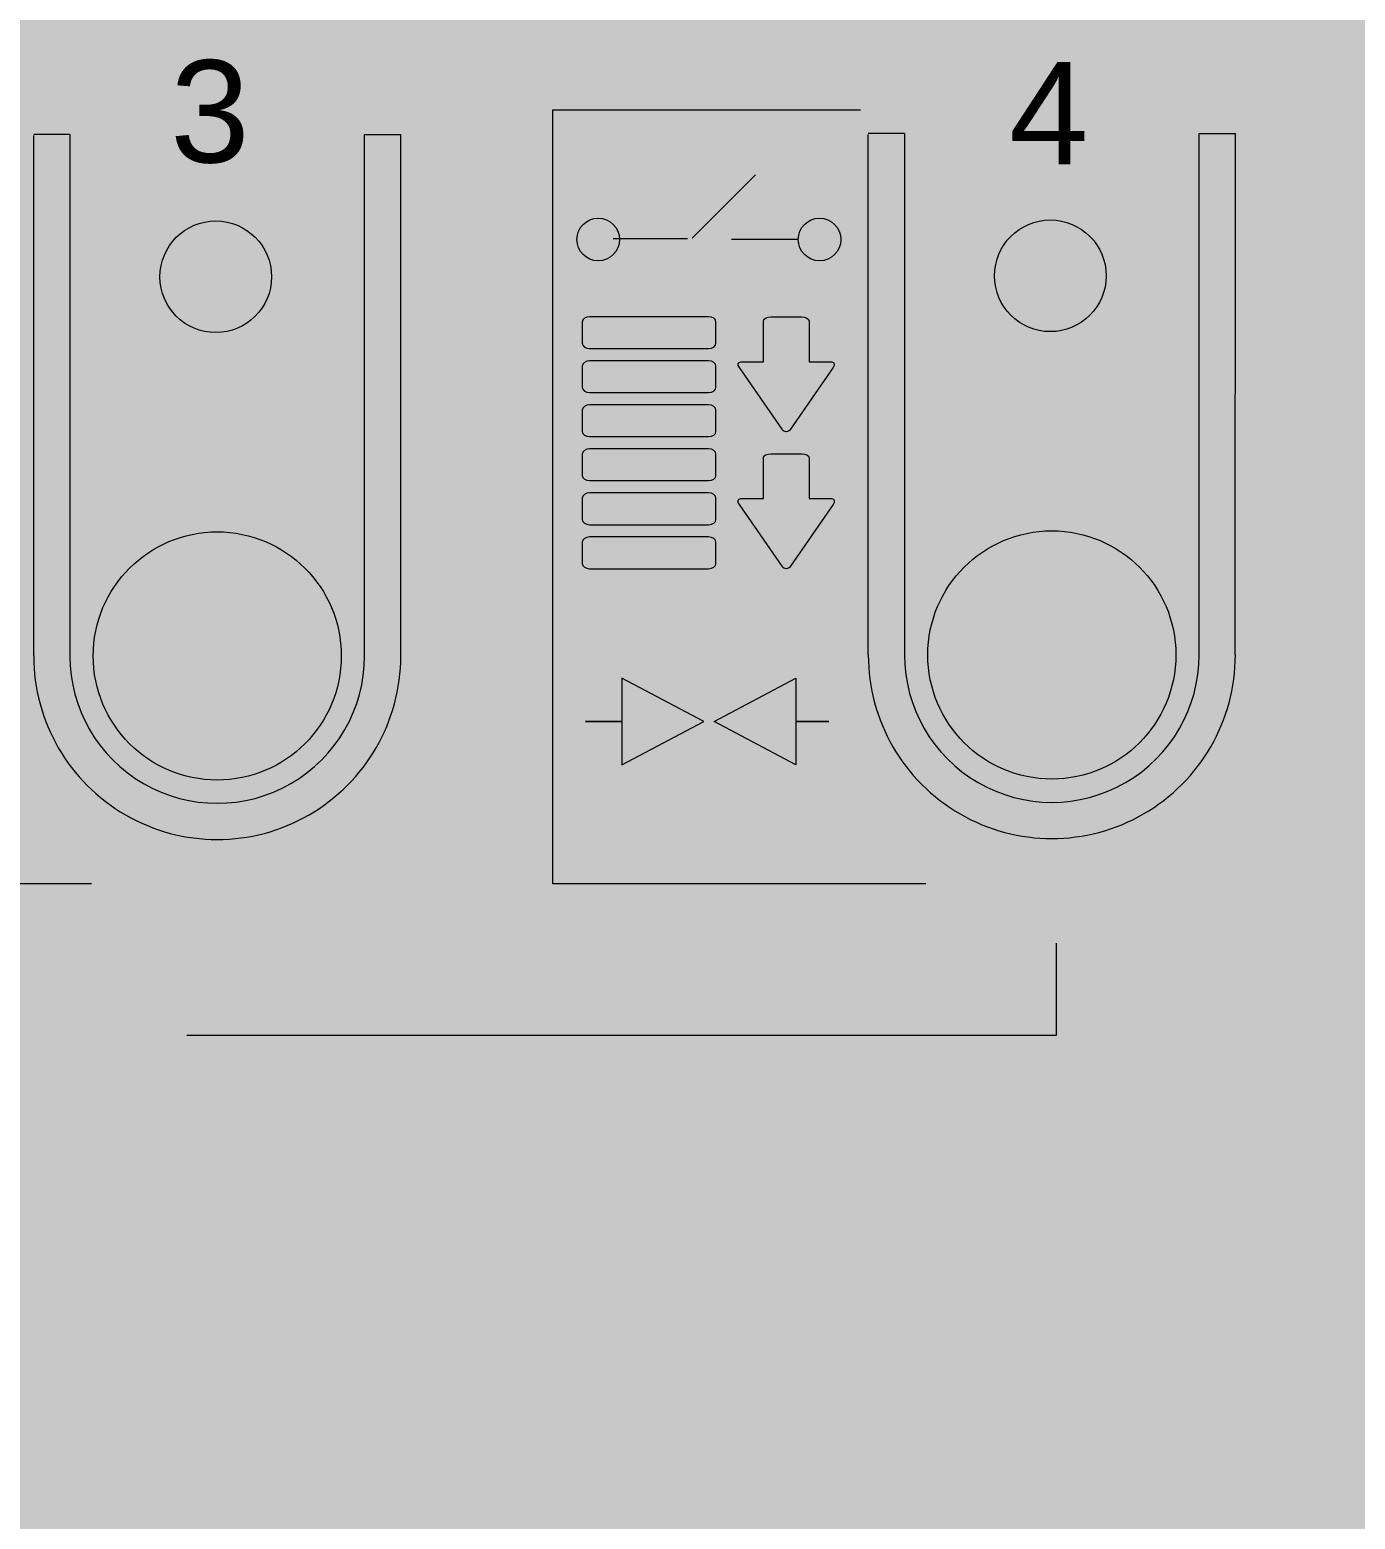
# Model space of a CAD drawing. Header units: millimetres. Extents: x 0 to 212, y 0 to 90.
# Drawn here: x 43.72 to 65.95, y 41.52 to 66.49 of the extents above; entities that cross this region are included whole.
import ezdxf

# ---------------------------------------------------------------- set-up
doc = ezdxf.new("R2010")
doc.units = ezdxf.units.MM
doc.styles.add('ZENNIO_PRINT', font='arial.ttf')

# ---------------------------------------------------------------- blocks, each defined once
blk = doc.blocks.new('ZENNIO_MAXINBOX_24_COLOURS')
at = {"true_color": 0xd7d9de}
blk.add_hatch(color=254, dxfattribs=at).paths.add_polyline_path([(0, -45), (211.6, -45), (211.6, 45), (0, 45)])
at = {"true_color": 0xe7e8ec}
blk.add_hatch(color=254, dxfattribs=at).paths.add_polyline_path([(0, -22.429), (211.6, -22.429), (211.6, 22.571), (0, 22.571)])
at = {"true_color": 0x223422}
h = blk.add_hatch(color=250, dxfattribs=at)
edge = h.paths.add_edge_path()
edge.add_arc((46.84, 17.351), 0.936, 0, 360)
h = blk.add_hatch(color=250, dxfattribs=at)
edge = h.paths.add_edge_path()
edge.add_arc((60.84, 17.367), 0.936, 0, 360)
at = {"true_color": 0x326927}
h = blk.add_hatch(color=89, dxfattribs=at)
edge = h.paths.add_edge_path()
edge.add_arc((47.02, 17.351), 0.515, 0, 360)
h = blk.add_hatch(color=89, dxfattribs=at)
edge = h.paths.add_edge_path()
edge.add_arc((61.02, 17.367), 0.515, 0, 360)
at = {"true_color": 0xcccfd6}
h = blk.add_hatch(color=254, dxfattribs=at)
edge = h.paths.add_edge_path()
edge.add_arc((46.865, 10.993), 2.081, 0, 360)
h = blk.add_hatch(color=254, dxfattribs=at)
edge = h.paths.add_edge_path()
edge.add_arc((60.865, 11.01), 2.081, 0, 360)
at = {"true_color": 0xfafbfd}
h = blk.add_hatch(color=7, dxfattribs=at)
edge = h.paths.add_edge_path()
edge.add_arc((46.865, 10.993), 1.861, 0, 360)
h = blk.add_hatch(color=7, dxfattribs=at)
edge = h.paths.add_edge_path()
edge.add_arc((60.865, 11.01), 1.861, 0, 360)
at = {"true_color": 0xffffff}
h = blk.add_hatch(color=7, dxfattribs=at)
edge = h.paths.add_edge_path()
edge.add_arc((46.505, 11.343), 1.16, 0, 360)
h = blk.add_hatch(color=7, dxfattribs=at)
edge = h.paths.add_edge_path()
edge.add_arc((60.505, 11.36), 1.16, 0, 360)
blk = doc.blocks.new('ZIO-MB24_ENVOLVENTE')
at = {"color": 250, "lineweight": 18, "true_color": 0x3a3d42}
for p, q in [((44.393, 19.736), (43.786, 19.736)), ((44.393, 19.736), (44.392, 10.994)), ((49.337, 10.994), (49.337, 19.736)), ((49.337, 19.736), (49.944, 19.736)), ((49.943, 10.994), (49.944, 19.736)), ((58.393, 19.752), (57.786, 19.752)), ((57.786, 11.01), (57.786, 19.735)), ((58.393, 19.752), (58.393, 11.01)), ((63.337, 11.01), (63.337, 19.752)), ((63.337, 19.752), (63.944, 19.752)), ((63.943, 11.01), (63.944, 19.752)), ((43.786, 10.994), (43.786, 19.719))]:
    blk.add_line(p, q, dxfattribs=at)
for centre, radius in [((46.84, 17.351), 0.936), ((60.84, 17.367), 0.936), ((46.865, 10.993), 2.081), ((60.865, 11.01), 2.081)]:
    blk.add_circle(centre, radius, dxfattribs=at)
for centre, radius, start in [((46.865, 10.994), 3.079, 180.0011), ((46.865, 10.994), 2.472, 179.9966), ((60.865, 11.01), 3.079, 180.0011), ((60.865, 11.01), 2.472, 179.9966)]:
    blk.add_arc(centre, radius, start, 0.0011, dxfattribs=at)
blk = doc.blocks.new('ZIO-MB24_SERIGRAFIA')
at = {"lineweight": 15, "true_color": 0x161719}
h = blk.add_hatch(color=250, dxfattribs=at)
h.dxf.hatch_style = 1
h.paths.add_polyline_path([(53.612, 17.976, 1), (52.899, 17.976, 1)])
h = blk.add_hatch(color=250, dxfattribs=at)
h.dxf.hatch_style = 1
h.paths.add_polyline_path([(53.612, 17.976, 1), (52.899, 17.976, 1)])
h = blk.add_hatch(color=250, dxfattribs=at)
h.dxf.hatch_style = 1
h.paths.add_polyline_path([(57.326, 17.976, 1), (56.613, 17.976, 1)])
h = blk.add_hatch(color=250, dxfattribs=at)
h.dxf.hatch_style = 1
h.paths.add_polyline_path([(57.326, 17.976, 1), (56.613, 17.976, 1)])
h = blk.add_hatch(color=250, dxfattribs=at)
h.dxf.hatch_style = 2
edge = h.paths.add_edge_path()
edge.add_spline(control_points=[(53.112, 16.68), (53.044, 16.68), (52.988, 16.64), (52.988, 16.592), (52.988, 16.592), (52.988, 16.592), (52.988, 16.592), (52.988, 16.592), (52.988, 16.236), (52.988, 16.236), (52.988, 16.187), (53.044, 16.147), (53.112, 16.147), (53.112, 16.147), (53.112, 16.147), (53.112, 16.147), (53.112, 16.147), (55.106, 16.147), (55.106, 16.147), (55.174, 16.147), (55.231, 16.187), (55.231, 16.236), (55.231, 16.236), (55.231, 16.236), (55.231, 16.236), (55.231, 16.236), (55.231, 16.592), (55.231, 16.592), (55.231, 16.64), (55.174, 16.68), (55.106, 16.68), (55.106, 16.68), (55.106, 16.68), (55.106, 16.68), (55.106, 16.68), (53.112, 16.68), (53.112, 16.68)], knot_values=[0, 0, 0, 0, 1, 1, 1, 2, 2, 2, 3, 3, 3, 4, 4, 4, 5, 5, 5, 6, 6, 6, 7, 7, 7, 8, 8, 8, 9, 9, 9, 10, 10, 10, 11, 11, 11, 12, 12, 12, 12], degree=3, periodic=0)
h = blk.add_hatch(color=250, dxfattribs=at)
h.dxf.hatch_style = 2
edge = h.paths.add_edge_path()
edge.add_spline(control_points=[(55.623, 15.827), (55.623, 15.827), (56.339, 14.793), (56.339, 14.793), (56.378, 14.737), (56.441, 14.737), (56.479, 14.793), (56.479, 14.793), (57.197, 15.827), (57.197, 15.827), (57.232, 15.878), (57.22, 15.92), (57.172, 15.926), (57.172, 15.926), (56.792, 15.926), (56.792, 15.926), (56.792, 15.926), (56.792, 16.609), (56.792, 16.609), (56.792, 16.648), (56.735, 16.68), (56.665, 16.68), (56.665, 16.68), (56.154, 16.68), (56.154, 16.68), (56.084, 16.68), (56.026, 16.648), (56.026, 16.609), (56.026, 16.609), (56.026, 15.926), (56.026, 15.926), (56.026, 15.926), (55.647, 15.926), (55.647, 15.926), (55.599, 15.92), (55.587, 15.878), (55.623, 15.827)], knot_values=[0, 0, 0, 0, 1, 1, 1, 2, 2, 2, 3, 3, 3, 4, 4, 4, 5, 5, 5, 6, 6, 6, 7, 7, 7, 8, 8, 8, 9, 9, 9, 10, 10, 10, 11, 11, 11, 12, 12, 12, 12], degree=3, periodic=0)
h = blk.add_hatch(color=250, dxfattribs=at)
h.dxf.hatch_style = 2
edge = h.paths.add_edge_path()
edge.add_spline(control_points=[(53.112, 15.942), (53.044, 15.942), (52.988, 15.902), (52.988, 15.853), (52.988, 15.853), (52.988, 15.853), (52.988, 15.853), (52.988, 15.853), (52.988, 15.498), (52.988, 15.498), (52.988, 15.449), (53.044, 15.409), (53.112, 15.409), (53.112, 15.409), (53.112, 15.409), (53.112, 15.409), (53.112, 15.409), (55.106, 15.409), (55.106, 15.409), (55.174, 15.409), (55.231, 15.449), (55.231, 15.498), (55.231, 15.498), (55.231, 15.498), (55.231, 15.498), (55.231, 15.498), (55.231, 15.853), (55.231, 15.853), (55.231, 15.902), (55.174, 15.942), (55.106, 15.942), (55.106, 15.942), (55.106, 15.942), (55.106, 15.942), (55.106, 15.942), (53.112, 15.942), (53.112, 15.942)], knot_values=[0, 0, 0, 0, 1, 1, 1, 2, 2, 2, 3, 3, 3, 4, 4, 4, 5, 5, 5, 6, 6, 6, 7, 7, 7, 8, 8, 8, 9, 9, 9, 10, 10, 10, 11, 11, 11, 12, 12, 12, 12], degree=3, periodic=0)
h = blk.add_hatch(color=250, dxfattribs=at)
h.dxf.hatch_style = 2
edge = h.paths.add_edge_path()
edge.add_spline(control_points=[(53.112, 15.203), (53.044, 15.203), (52.988, 15.163), (52.988, 15.115), (52.988, 15.115), (52.988, 15.115), (52.988, 15.115), (52.988, 15.115), (52.988, 14.759), (52.988, 14.759), (52.988, 14.71), (53.044, 14.67), (53.112, 14.67), (53.112, 14.67), (53.112, 14.67), (53.112, 14.67), (53.112, 14.67), (55.106, 14.67), (55.106, 14.67), (55.174, 14.67), (55.231, 14.71), (55.231, 14.759), (55.231, 14.759), (55.231, 14.759), (55.231, 14.759), (55.231, 14.759), (55.231, 15.115), (55.231, 15.115), (55.231, 15.163), (55.174, 15.203), (55.106, 15.203), (55.106, 15.203), (55.106, 15.203), (55.106, 15.203), (55.106, 15.203), (53.112, 15.203), (53.112, 15.203)], knot_values=[0, 0, 0, 0, 1, 1, 1, 2, 2, 2, 3, 3, 3, 4, 4, 4, 5, 5, 5, 6, 6, 6, 7, 7, 7, 8, 8, 8, 9, 9, 9, 10, 10, 10, 11, 11, 11, 12, 12, 12, 12], degree=3, periodic=0)
h = blk.add_hatch(color=250, dxfattribs=at)
h.dxf.hatch_style = 2
edge = h.paths.add_edge_path()
edge.add_spline(control_points=[(53.112, 14.465), (53.044, 14.465), (52.988, 14.425), (52.988, 14.376), (52.988, 14.376), (52.988, 14.376), (52.988, 14.376), (52.988, 14.376), (52.988, 14.021), (52.988, 14.021), (52.988, 13.972), (53.044, 13.932), (53.112, 13.932), (53.112, 13.932), (53.112, 13.932), (53.112, 13.932), (53.112, 13.932), (55.106, 13.932), (55.106, 13.932), (55.174, 13.932), (55.231, 13.972), (55.231, 14.021), (55.231, 14.021), (55.231, 14.021), (55.231, 14.021), (55.231, 14.021), (55.231, 14.376), (55.231, 14.376), (55.231, 14.425), (55.174, 14.465), (55.106, 14.465), (55.106, 14.465), (55.106, 14.465), (55.106, 14.465), (55.106, 14.465), (53.112, 14.465), (53.112, 14.465)], knot_values=[0, 0, 0, 0, 1, 1, 1, 2, 2, 2, 3, 3, 3, 4, 4, 4, 5, 5, 5, 6, 6, 6, 7, 7, 7, 8, 8, 8, 9, 9, 9, 10, 10, 10, 11, 11, 11, 12, 12, 12, 12], degree=3, periodic=0)
h = blk.add_hatch(color=250, dxfattribs=at)
h.dxf.hatch_style = 2
edge = h.paths.add_edge_path()
edge.add_spline(control_points=[(55.623, 13.531), (55.623, 13.531), (56.339, 12.496), (56.339, 12.496), (56.378, 12.441), (56.441, 12.441), (56.479, 12.496), (56.479, 12.496), (57.197, 13.531), (57.197, 13.531), (57.232, 13.582), (57.22, 13.624), (57.172, 13.631), (57.172, 13.631), (56.792, 13.631), (56.792, 13.631), (56.792, 13.631), (56.792, 14.313), (56.792, 14.313), (56.792, 14.352), (56.735, 14.384), (56.665, 14.384), (56.665, 14.384), (56.154, 14.384), (56.154, 14.384), (56.084, 14.384), (56.026, 14.352), (56.026, 14.313), (56.026, 14.313), (56.026, 13.631), (56.026, 13.631), (56.026, 13.631), (55.647, 13.631), (55.647, 13.631), (55.599, 13.624), (55.587, 13.582), (55.623, 13.531)], knot_values=[0, 0, 0, 0, 1, 1, 1, 2, 2, 2, 3, 3, 3, 4, 4, 4, 5, 5, 5, 6, 6, 6, 7, 7, 7, 8, 8, 8, 9, 9, 9, 10, 10, 10, 11, 11, 11, 12, 12, 12, 12], degree=3, periodic=0)
h = blk.add_hatch(color=250, dxfattribs=at)
h.dxf.hatch_style = 2
edge = h.paths.add_edge_path()
edge.add_spline(control_points=[(53.112, 13.727), (53.044, 13.727), (52.988, 13.686), (52.988, 13.638), (52.988, 13.638), (52.988, 13.638), (52.988, 13.638), (52.988, 13.638), (52.988, 13.283), (52.988, 13.283), (52.988, 13.234), (53.044, 13.193), (53.112, 13.193), (53.112, 13.193), (53.112, 13.193), (53.112, 13.193), (53.112, 13.193), (55.106, 13.193), (55.106, 13.193), (55.174, 13.193), (55.231, 13.234), (55.231, 13.283), (55.231, 13.283), (55.231, 13.283), (55.231, 13.283), (55.231, 13.283), (55.231, 13.638), (55.231, 13.638), (55.231, 13.686), (55.174, 13.727), (55.106, 13.727), (55.106, 13.727), (55.106, 13.727), (55.106, 13.727), (55.106, 13.727), (53.112, 13.727), (53.112, 13.727)], knot_values=[0, 0, 0, 0, 1, 1, 1, 2, 2, 2, 3, 3, 3, 4, 4, 4, 5, 5, 5, 6, 6, 6, 7, 7, 7, 8, 8, 8, 9, 9, 9, 10, 10, 10, 11, 11, 11, 12, 12, 12, 12], degree=3, periodic=0)
h = blk.add_hatch(color=250, dxfattribs=at)
h.dxf.hatch_style = 2
edge = h.paths.add_edge_path()
edge.add_spline(control_points=[(53.112, 12.988), (53.044, 12.988), (52.988, 12.948), (52.988, 12.9), (52.988, 12.9), (52.988, 12.9), (52.988, 12.9), (52.988, 12.9), (52.988, 12.544), (52.988, 12.544), (52.988, 12.495), (53.044, 12.455), (53.112, 12.455), (53.112, 12.455), (53.112, 12.455), (53.112, 12.455), (53.112, 12.455), (55.106, 12.455), (55.106, 12.455), (55.174, 12.455), (55.231, 12.495), (55.231, 12.544), (55.231, 12.544), (55.231, 12.544), (55.231, 12.544), (55.231, 12.544), (55.231, 12.9), (55.231, 12.9), (55.231, 12.948), (55.174, 12.988), (55.106, 12.988), (55.106, 12.988), (55.106, 12.988), (55.106, 12.988), (55.106, 12.988), (53.112, 12.988), (53.112, 12.988)], knot_values=[0, 0, 0, 0, 1, 1, 1, 2, 2, 2, 3, 3, 3, 4, 4, 4, 5, 5, 5, 6, 6, 6, 7, 7, 7, 8, 8, 8, 9, 9, 9, 10, 10, 10, 11, 11, 11, 12, 12, 12, 12], degree=3, periodic=0)
h = blk.add_hatch(color=250, dxfattribs=at)
h.dxf.hatch_style = 2
h.paths.add_polyline_path([(56.57, 10.618), (56.57, 9.169), (55.199, 9.893)])
at = {"color": 250, "lineweight": 15, "true_color": 0x161719}
for p, q in [((52.492, 7.172), (52.492, 20.149)), ((52.492, 20.149), (57.654, 20.149)), ((55.895, 19.059), (54.834, 17.998)), ((55.895, 19.059), (54.834, 17.998)), ((54.756, 17.985), (53.506, 17.985)), ((54.756, 17.985), (53.506, 17.985)), ((56.613, 17.976), (55.489, 17.976)), ((56.613, 17.976), (55.489, 17.976)), ((53.653, 10.618), (53.653, 9.169)), ((55.025, 9.893), (53.653, 10.618)), ((55.199, 9.893), (56.57, 10.618)), ((56.57, 10.618), (56.57, 9.169)), ((53.079, 9.894), (53.041, 9.894)), ((53.041, 9.894), (53.078, 9.894)), ((53.078, 9.894), (53.653, 9.894)), ((53.653, 9.894), (53.079, 9.894)), ((53.653, 9.169), (55.025, 9.893)), ((56.57, 9.169), (55.199, 9.893)), ((57.124, 9.894), (56.57, 9.893)), ((56.57, 9.893), (57.126, 9.894)), ((44.754, 7.172), (38.492, 7.172)), ((58.754, 7.172), (52.492, 7.172)), ((60.945, 4.635), (60.945, 6.177)), ((46.355, 4.635), (60.945, 4.635))]:
    blk.add_line(p, q, dxfattribs=at)
for centre in [(53.256, 17.976), (53.256, 17.976), (56.969, 17.976), (56.969, 17.976)]:
    blk.add_circle(centre, 0.357, dxfattribs=at)
for points in [[(53.112, 16.68), (53.044, 16.68), (52.988, 16.64), (52.988, 16.592)], [(52.988, 16.592), (52.988, 16.592), (52.988, 16.236), (52.988, 16.236)], [(55.106, 16.68), (55.106, 16.68), (53.112, 16.68), (53.112, 16.68)], [(55.231, 16.592), (55.231, 16.64), (55.174, 16.68), (55.106, 16.68)], [(55.231, 16.236), (55.231, 16.236), (55.231, 16.592), (55.231, 16.592)], [(52.988, 16.236), (52.988, 16.187), (53.044, 16.147), (53.112, 16.147)], [(55.106, 16.147), (55.174, 16.147), (55.231, 16.187), (55.231, 16.236)], [(53.112, 16.147), (53.112, 16.147), (55.106, 16.147), (55.106, 16.147)], [(53.112, 15.942), (53.044, 15.942), (52.988, 15.902), (52.988, 15.853)], [(52.988, 15.853), (52.988, 15.853), (52.988, 15.498), (52.988, 15.498)], [(55.106, 15.942), (55.106, 15.942), (53.112, 15.942), (53.112, 15.942)], [(55.231, 15.853), (55.231, 15.902), (55.174, 15.942), (55.106, 15.942)], [(55.231, 15.498), (55.231, 15.498), (55.231, 15.853), (55.231, 15.853)], [(52.988, 15.498), (52.988, 15.449), (53.044, 15.409), (53.112, 15.409)], [(55.106, 15.409), (55.174, 15.409), (55.231, 15.449), (55.231, 15.498)], [(53.112, 15.409), (53.112, 15.409), (55.106, 15.409), (55.106, 15.409)], [(53.112, 15.203), (53.044, 15.203), (52.988, 15.163), (52.988, 15.115)], [(52.988, 15.115), (52.988, 15.115), (52.988, 14.759), (52.988, 14.759)], [(55.106, 15.203), (55.106, 15.203), (53.112, 15.203), (53.112, 15.203)], [(55.231, 15.115), (55.231, 15.163), (55.174, 15.203), (55.106, 15.203)], [(55.231, 14.759), (55.231, 14.759), (55.231, 15.115), (55.231, 15.115)], [(52.988, 14.759), (52.988, 14.71), (53.044, 14.67), (53.112, 14.67)], [(55.106, 14.67), (55.174, 14.67), (55.231, 14.71), (55.231, 14.759)], [(53.112, 14.67), (53.112, 14.67), (55.106, 14.67), (55.106, 14.67)], [(53.112, 14.465), (53.044, 14.465), (52.988, 14.425), (52.988, 14.376)], [(52.988, 14.376), (52.988, 14.376), (52.988, 14.021), (52.988, 14.021)], [(55.106, 14.465), (55.106, 14.465), (53.112, 14.465), (53.112, 14.465)], [(55.231, 14.376), (55.231, 14.425), (55.174, 14.465), (55.106, 14.465)], [(55.231, 14.021), (55.231, 14.021), (55.231, 14.376), (55.231, 14.376)], [(52.988, 14.021), (52.988, 13.972), (53.044, 13.932), (53.112, 13.932)], [(55.106, 13.932), (55.174, 13.932), (55.231, 13.972), (55.231, 14.021)], [(53.112, 13.932), (53.112, 13.932), (55.106, 13.932), (55.106, 13.932)], [(53.112, 13.727), (53.044, 13.727), (52.988, 13.686), (52.988, 13.638)], [(52.988, 13.638), (52.988, 13.638), (52.988, 13.283), (52.988, 13.283)], [(55.106, 13.727), (55.106, 13.727), (53.112, 13.727), (53.112, 13.727)], [(55.231, 13.638), (55.231, 13.686), (55.174, 13.727), (55.106, 13.727)], [(55.231, 13.283), (55.231, 13.283), (55.231, 13.638), (55.231, 13.638)], [(52.988, 13.283), (52.988, 13.234), (53.044, 13.193), (53.112, 13.193)], [(55.106, 13.193), (55.174, 13.193), (55.231, 13.234), (55.231, 13.283)], [(53.112, 12.988), (53.044, 12.988), (52.988, 12.948), (52.988, 12.9)], [(53.112, 13.193), (53.112, 13.193), (55.106, 13.193), (55.106, 13.193)], [(55.106, 12.988), (55.106, 12.988), (53.112, 12.988), (53.112, 12.988)], [(55.231, 12.9), (55.231, 12.948), (55.174, 12.988), (55.106, 12.988)], [(52.988, 12.9), (52.988, 12.9), (52.988, 12.544), (52.988, 12.544)], [(55.231, 12.544), (55.231, 12.544), (55.231, 12.9), (55.231, 12.9)], [(52.988, 12.544), (52.988, 12.495), (53.044, 12.455), (53.112, 12.455)], [(55.106, 12.455), (55.174, 12.455), (55.231, 12.495), (55.231, 12.544)], [(53.112, 12.455), (53.112, 12.455), (55.106, 12.455), (55.106, 12.455)]]:
    blk.add_open_spline(points, degree=3, dxfattribs=at)
for points in [[(55.623, 15.827), (55.623, 15.827), (56.339, 14.793), (56.339, 14.793), (56.378, 14.737), (56.441, 14.737), (56.479, 14.793), (56.479, 14.793), (57.197, 15.827), (57.197, 15.827), (57.232, 15.878), (57.22, 15.92), (57.172, 15.926), (57.172, 15.926), (56.792, 15.926), (56.792, 15.926), (56.792, 15.926), (56.792, 16.609), (56.792, 16.609), (56.792, 16.648), (56.735, 16.68), (56.665, 16.68), (56.665, 16.68), (56.154, 16.68), (56.154, 16.68), (56.084, 16.68), (56.026, 16.648), (56.026, 16.609), (56.026, 16.609), (56.026, 15.926), (56.026, 15.926), (56.026, 15.926), (55.647, 15.926), (55.647, 15.926), (55.599, 15.92), (55.587, 15.878), (55.623, 15.827)], [(55.623, 13.531), (55.623, 13.531), (56.339, 12.496), (56.339, 12.496), (56.378, 12.441), (56.441, 12.441), (56.479, 12.496), (56.479, 12.496), (57.197, 13.531), (57.197, 13.531), (57.232, 13.582), (57.22, 13.624), (57.172, 13.631), (57.172, 13.631), (56.792, 13.631), (56.792, 13.631), (56.792, 13.631), (56.792, 14.313), (56.792, 14.313), (56.792, 14.352), (56.735, 14.384), (56.665, 14.384), (56.665, 14.384), (56.154, 14.384), (56.154, 14.384), (56.084, 14.384), (56.026, 14.352), (56.026, 14.313), (56.026, 14.313), (56.026, 13.631), (56.026, 13.631), (56.026, 13.631), (55.647, 13.631), (55.647, 13.631), (55.599, 13.624), (55.587, 13.582), (55.623, 13.531)]]:
    blk.add_open_spline(points, degree=3, knots=[0, 0, 0, 0, 1, 1, 1, 2, 2, 2, 3, 3, 3, 4, 4, 4, 5, 5, 5, 6, 6, 6, 7, 7, 7, 8, 8, 8, 9, 9, 9, 10, 10, 10, 11, 11, 11, 12, 12, 12, 12], dxfattribs=at)
at = {"color": 250, "lineweight": 15, "true_color": 0x161719, "style": 'ZENNIO_PRINT'}
for s, p in [('3', (46.077, 19.268)), ('4', (60.148, 19.237))]:
    blk.add_text(s, height=1.714, dxfattribs=at).set_placement(p)
blk = doc.blocks.new('ZENNIO_MAXINBOX_24_FRONT')
blk.add_blockref('ZENNIO_MAXINBOX_24_COLOURS', (0, 45))
at = {"color": 0}
for name in ['ZIO-MB24_ENVOLVENTE', 'ZIO-MB24_SERIGRAFIA']:
    blk.add_blockref(name, (0, 45), dxfattribs=at)

msp = doc.modelspace()

# ---------------------------------------------------------------- block references
msp.add_blockref('ZENNIO_MAXINBOX_24_FRONT', (0, 0))

doc.saveas('drawing.dxf')
